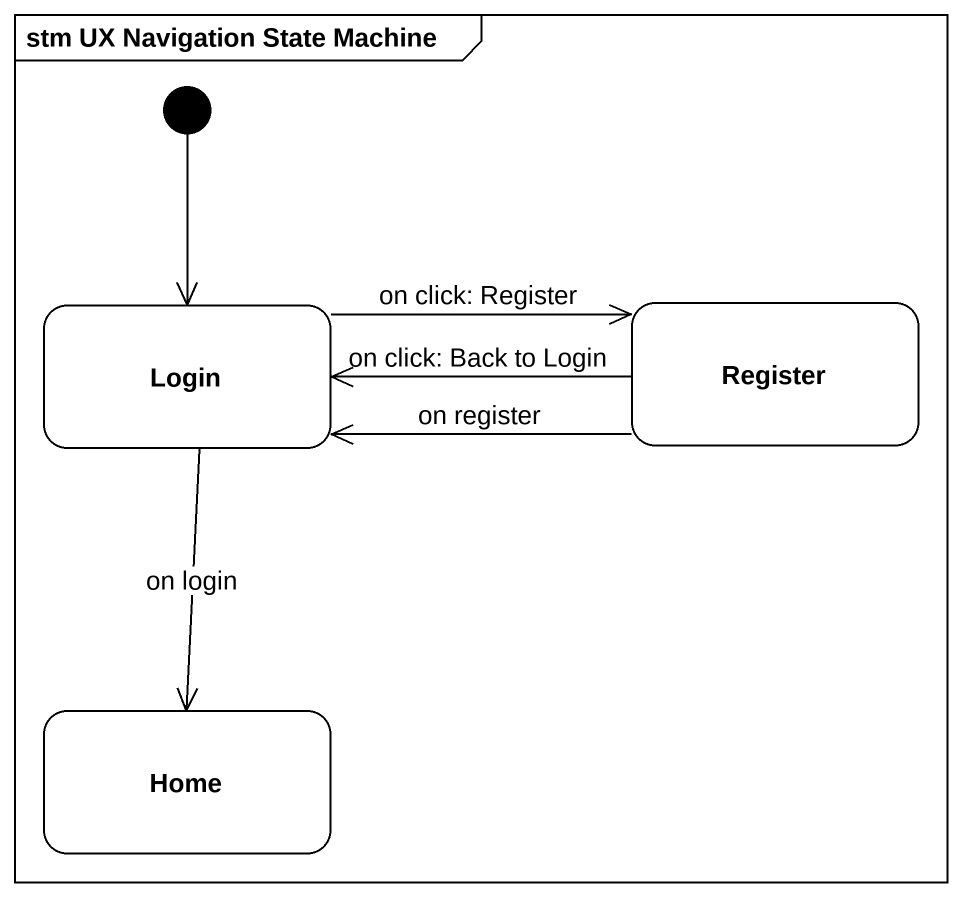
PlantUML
@startuml
mainframe stm UX Navigation State Machine
hide empty description
state Login
state Register
state Home
[*] --> Login
Login -right-> Register : on click: Register
Login --> Home : on login
Register -left-> Login : on click: Back to Login
Register -left-> Login : on register
@enduml
